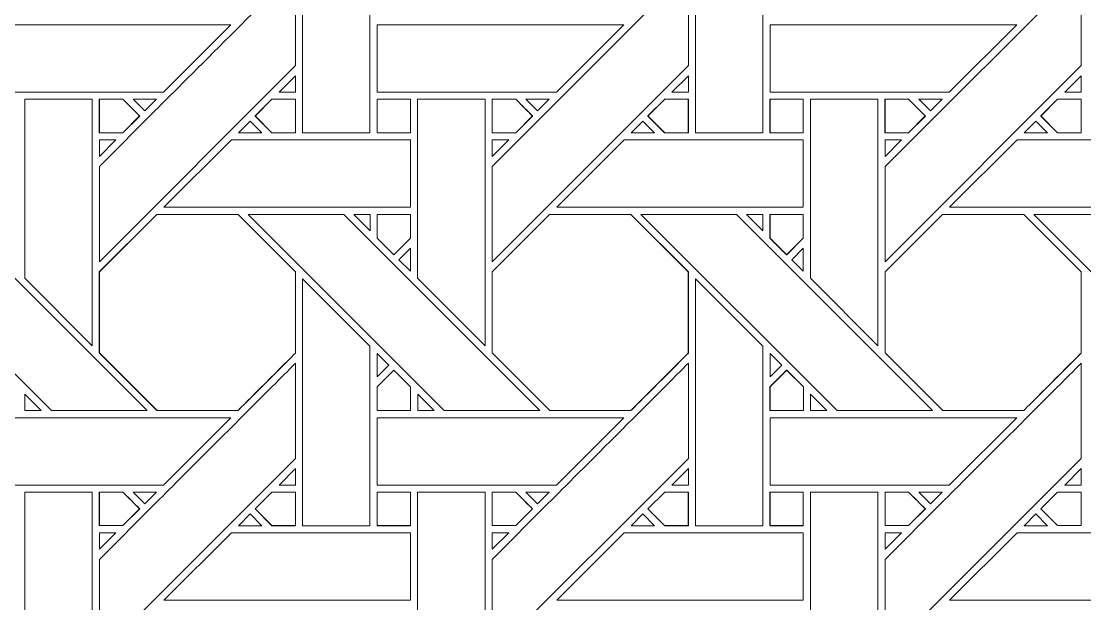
# Model space of a CAD drawing. Header units: inches. Extents: x 2.4 to 22.4, y -0.9 to 19.1.
# Drawn here: x 4.842 to 7.41, y 13.61 to 15.016 of the extents above; entities that cross this region are included whole.
import ezdxf

# ---------------------------------------------------------------- set-up
doc = ezdxf.new("R2010")
doc.units = ezdxf.units.IN
doc.header["$MEASUREMENT"] = 0
doc.layers.add('Design', color=7, linetype='Continuous', lineweight=0)

msp = doc.modelspace()

# ---------------------------------------------------------------- linework, layer by layer
at = {"layer": 'Design'}
for points, knots in [([(2.3829, 19.0948), (2.3829, 19.0948), (2.3829, -0.9052), (2.3829, -0.9052), (2.3829, -0.9052), (22.3829, -0.9052), (22.3829, -0.9052), (22.3829, -0.9052), (22.3829, 19.0948), (22.3829, 19.0948), (22.3829, 19.0948), (2.3829, 19.0948), (2.3829, 19.0948)], [0, 0, 0, 0, 1, 1, 1, 2, 2, 2, 3, 3, 3, 4, 4, 4, 4]), ([(3.3653, 18.1123), (3.3653, 18.1123), (3.3653, 0.0772), (3.3653, 0.0772), (3.3653, 0.0772), (21.4004, 0.0772), (21.4004, 0.0772), (21.4004, 0.0772), (21.4004, 18.1123), (21.4004, 18.1123), (21.4004, 18.1123), (3.3653, 18.1123), (3.3653, 18.1123)], [0, 0, 0, 0, 1, 1, 1, 2, 2, 2, 3, 3, 3, 4, 4, 4, 4]), ([(5.6841, 14.7468), (5.6841, 14.7468), (5.5214, 14.7468), (5.5214, 14.7468), (5.5214, 14.7468), (5.5214, 15.3426), (5.5214, 15.3426), (5.5214, 15.3426), (5.6841, 15.1805), (5.6841, 15.1805), (5.6841, 15.1805), (5.6841, 14.7468), (5.6841, 14.7468)], [0, 0, 0, 0, 1, 1, 1, 2, 2, 2, 3, 3, 3, 4, 4, 4, 4]), ([(6.4701, 14.7468), (6.4701, 14.7468), (6.4701, 15.3426), (6.4701, 15.3426), (6.4701, 15.3426), (6.6329, 15.1805), (6.6329, 15.1805), (6.6329, 15.1805), (6.6329, 14.7468), (6.6329, 14.7468), (6.6329, 14.7468), (6.4701, 14.7468), (6.4701, 14.7468)], [0, 0, 0, 0, 1, 1, 1, 2, 2, 2, 3, 3, 3, 4, 4, 4, 4]), ([(5.1664, 14.8013), (5.216, 14.8506), (5.4488, 15.0835), (5.5042, 15.139), (5.5042, 15.139), (5.5042, 14.909), (5.5042, 14.909), (5.5042, 14.909), (5.0306, 14.4354), (5.0306, 14.4354), (5.0306, 14.4354), (5.0306, 14.6655), (5.0306, 14.6655), (5.0306, 14.6655), (5.1664, 14.8013), (5.1664, 14.8013)], [0, 0, 0, 0, 1, 1, 1, 2, 2, 2, 3, 3, 3, 4, 4, 4, 5, 5, 5, 5]), ([(6.1157, 14.8019), (6.1652, 14.8511), (6.3975, 15.0836), (6.453, 15.139), (6.453, 15.139), (6.453, 14.909), (6.453, 14.909), (6.453, 14.909), (5.9793, 14.4354), (5.9793, 14.4354), (5.9793, 14.4354), (5.9793, 14.6655), (5.9793, 14.6655), (5.9793, 14.6655), (6.1157, 14.8019), (6.1157, 14.8019)], [0, 0, 0, 0, 1, 1, 1, 2, 2, 2, 3, 3, 3, 4, 4, 4, 5, 5, 5, 5]), ([(7.4017, 14.909), (7.4017, 14.909), (6.928, 14.4354), (6.928, 14.4354), (6.928, 14.4354), (6.928, 14.6654), (6.928, 14.6654), (6.928, 14.6654), (7.4017, 15.139), (7.4017, 15.139), (7.4017, 15.139), (7.4017, 14.909), (7.4017, 14.909)], [0, 0, 0, 0, 1, 1, 1, 2, 2, 2, 3, 3, 3, 4, 4, 4, 4]), ([(4.7527, 14.8448), (4.7527, 14.8448), (4.7527, 15.0075), (4.7527, 15.0075), (4.7527, 15.0075), (5.3484, 15.0075), (5.3484, 15.0075), (5.3484, 15.0075), (5.1857, 14.8448), (5.1857, 14.8448), (5.1857, 14.8448), (4.7527, 14.8448), (4.7527, 14.8448)], [0, 0, 0, 0, 1, 1, 1, 2, 2, 2, 3, 3, 3, 4, 4, 4, 4]), ([(5.7015, 14.8448), (5.7015, 14.8448), (5.7015, 15.0075), (5.7015, 15.0075), (5.7015, 15.0075), (6.2972, 15.0075), (6.2972, 15.0075), (6.2972, 15.0075), (6.1344, 14.8448), (6.1344, 14.8448), (6.1344, 14.8448), (5.7015, 14.8448), (5.7015, 14.8448)], [0, 0, 0, 0, 1, 1, 1, 2, 2, 2, 3, 3, 3, 4, 4, 4, 4]), ([(7.2459, 15.0075), (7.2459, 15.0075), (7.0831, 14.8448), (7.0831, 14.8448), (7.0831, 14.8448), (6.6502, 14.8448), (6.6502, 14.8448), (6.6502, 14.8448), (6.6502, 15.0075), (6.6502, 15.0075), (6.6502, 15.0075), (7.2459, 15.0075), (7.2459, 15.0075)], [0, 0, 0, 0, 1, 1, 1, 2, 2, 2, 3, 3, 3, 4, 4, 4, 4]), ([(5.4645, 14.8449), (5.4645, 14.8449), (5.5042, 14.8846), (5.5042, 14.8846), (5.5042, 14.8846), (5.5042, 14.8449), (5.5042, 14.8449), (5.5042, 14.8449), (5.4645, 14.8449), (5.4645, 14.8449)], [0, 0, 0, 0, 1, 1, 1, 2, 2, 2, 3, 3, 3, 3]), ([(6.4132, 14.8449), (6.4132, 14.8449), (6.453, 14.8846), (6.453, 14.8846), (6.453, 14.8846), (6.453, 14.8449), (6.453, 14.8449), (6.453, 14.8449), (6.4132, 14.8449), (6.4132, 14.8449)], [0, 0, 0, 0, 1, 1, 1, 2, 2, 2, 3, 3, 3, 3]), ([(7.4017, 14.8449), (7.4017, 14.8449), (7.3619, 14.8449), (7.3619, 14.8449), (7.3619, 14.8449), (7.4017, 14.8846), (7.4017, 14.8846), (7.4017, 14.8846), (7.4017, 14.8449), (7.4017, 14.8449)], [0, 0, 0, 0, 1, 1, 1, 2, 2, 2, 3, 3, 3, 3]), ([(5.0134, 14.8276), (5.0134, 14.8276), (5.0134, 14.2324), (5.0134, 14.2324), (5.0134, 14.2324), (4.8505, 14.3954), (4.8505, 14.3954), (4.8505, 14.3954), (4.8505, 14.8276), (4.8505, 14.8276), (4.8505, 14.8276), (5.0134, 14.8276), (5.0134, 14.8276)], [0, 0, 0, 0, 1, 1, 1, 2, 2, 2, 3, 3, 3, 4, 4, 4, 4]), ([(5.0875, 14.8277), (5.0926, 14.8225), (5.1234, 14.7917), (5.1278, 14.7873), (5.1278, 14.7873), (5.0874, 14.7469), (5.0874, 14.7469), (5.0874, 14.7469), (5.0304, 14.7469), (5.0304, 14.7469), (5.0304, 14.7469), (5.0304, 14.8277), (5.0304, 14.8277), (5.0304, 14.8277), (5.0875, 14.8277), (5.0875, 14.8277)], [0, 0, 0, 0, 1, 1, 1, 2, 2, 2, 3, 3, 3, 4, 4, 4, 5, 5, 5, 5]), ([(5.128, 14.7872), (5.128, 14.7872), (5.0875, 14.7468), (5.0875, 14.7468), (5.0875, 14.7468), (5.0306, 14.7468), (5.0306, 14.7468), (5.0306, 14.7468), (5.0306, 14.8276), (5.0306, 14.8276), (5.0306, 14.8276), (5.0876, 14.8276), (5.0876, 14.8276), (5.0928, 14.8225), (5.1235, 14.7916), (5.128, 14.7872)], [0, 0, 0, 0, 1, 1, 1, 2, 2, 2, 3, 3, 3, 4, 4, 4, 5, 5, 5, 5]), ([(5.112, 14.8276), (5.112, 14.8276), (5.1685, 14.8276), (5.1685, 14.8276), (5.1685, 14.8276), (5.1402, 14.7994), (5.1402, 14.7994), (5.1402, 14.7994), (5.112, 14.8276), (5.112, 14.8276)], [0, 0, 0, 0, 1, 1, 1, 2, 2, 2, 3, 3, 3, 3]), ([(5.447, 14.7469), (5.447, 14.7469), (5.4066, 14.7873), (5.4066, 14.7873), (5.4066, 14.7873), (5.4471, 14.8277), (5.4471, 14.8277), (5.4471, 14.8277), (5.5041, 14.8277), (5.5041, 14.8277), (5.5041, 14.8277), (5.5041, 14.7469), (5.5041, 14.7469), (5.5041, 14.7469), (5.447, 14.7469), (5.447, 14.7469)], [0, 0, 0, 0, 1, 1, 1, 2, 2, 2, 3, 3, 3, 4, 4, 4, 5, 5, 5, 5]), ([(5.4068, 14.7872), (5.4068, 14.7872), (5.4472, 14.8276), (5.4472, 14.8276), (5.4472, 14.8276), (5.5042, 14.8276), (5.5042, 14.8276), (5.5042, 14.8276), (5.5042, 14.7468), (5.5042, 14.7468), (5.5042, 14.7468), (5.4471, 14.7468), (5.4471, 14.7468), (5.4471, 14.7468), (5.4068, 14.7872), (5.4068, 14.7872)], [0, 0, 0, 0, 1, 1, 1, 2, 2, 2, 3, 3, 3, 4, 4, 4, 5, 5, 5, 5]), ([(5.7013, 14.8277), (5.7013, 14.8277), (5.7816, 14.8277), (5.7816, 14.8277), (5.7816, 14.8277), (5.7816, 14.7469), (5.7816, 14.7469), (5.7816, 14.7469), (5.7013, 14.7469), (5.7013, 14.7469), (5.7013, 14.7469), (5.7013, 14.8277), (5.7013, 14.8277)], [0, 0, 0, 0, 1, 1, 1, 2, 2, 2, 3, 3, 3, 4, 4, 4, 4]), ([(5.7817, 14.8276), (5.7817, 14.8276), (5.7817, 14.7468), (5.7817, 14.7468), (5.7817, 14.7468), (5.7015, 14.7468), (5.7015, 14.7468), (5.7015, 14.7468), (5.7015, 14.8276), (5.7015, 14.8276), (5.7015, 14.8276), (5.7817, 14.8276), (5.7817, 14.8276)], [0, 0, 0, 0, 1, 1, 1, 2, 2, 2, 3, 3, 3, 4, 4, 4, 4]), ([(5.9622, 14.8276), (5.9622, 14.8276), (5.9622, 14.2324), (5.9622, 14.2324), (5.9622, 14.2324), (5.7992, 14.3954), (5.7992, 14.3954), (5.7992, 14.3954), (5.7992, 14.8276), (5.7992, 14.8276), (5.7992, 14.8276), (5.9622, 14.8276), (5.9622, 14.8276)], [0, 0, 0, 0, 1, 1, 1, 2, 2, 2, 3, 3, 3, 4, 4, 4, 4]), ([(6.0362, 14.8277), (6.0414, 14.8225), (6.0722, 14.7917), (6.0766, 14.7873), (6.0766, 14.7873), (6.0362, 14.7469), (6.0362, 14.7469), (6.0362, 14.7469), (5.9792, 14.7469), (5.9792, 14.7469), (5.9792, 14.7469), (5.9792, 14.8277), (5.9792, 14.8277), (5.9792, 14.8277), (6.0362, 14.8277), (6.0362, 14.8277)], [0, 0, 0, 0, 1, 1, 1, 2, 2, 2, 3, 3, 3, 4, 4, 4, 5, 5, 5, 5]), ([(6.061, 14.8029), (6.061, 14.8029), (6.0767, 14.7872), (6.0767, 14.7872), (6.0767, 14.7872), (6.0363, 14.7468), (6.0363, 14.7468), (6.0363, 14.7468), (5.9793, 14.7468), (5.9793, 14.7468), (5.9793, 14.7468), (5.9793, 14.8276), (5.9793, 14.8276), (5.9793, 14.8276), (6.0364, 14.8276), (6.0364, 14.8276), (6.0417, 14.8222), (6.0517, 14.8122), (6.061, 14.8029)], [0, 0, 0, 0, 1, 1, 1, 2, 2, 2, 3, 3, 3, 4, 4, 4, 5, 5, 5, 6, 6, 6, 6]), ([(6.0607, 14.8276), (6.0607, 14.8276), (6.1172, 14.8276), (6.1172, 14.8276), (6.1172, 14.8276), (6.0889, 14.7994), (6.0889, 14.7994), (6.0889, 14.7994), (6.0607, 14.8276), (6.0607, 14.8276)], [0, 0, 0, 0, 1, 1, 1, 2, 2, 2, 3, 3, 3, 3]), ([(6.3957, 14.7469), (6.3957, 14.7469), (6.3554, 14.7873), (6.3554, 14.7873), (6.3554, 14.7873), (6.3958, 14.8277), (6.3958, 14.8277), (6.3958, 14.8277), (6.4529, 14.8277), (6.4529, 14.8277), (6.4529, 14.8277), (6.4529, 14.7469), (6.4529, 14.7469), (6.4529, 14.7469), (6.3957, 14.7469), (6.3957, 14.7469)], [0, 0, 0, 0, 1, 1, 1, 2, 2, 2, 3, 3, 3, 4, 4, 4, 5, 5, 5, 5]), ([(6.3555, 14.7872), (6.3555, 14.7872), (6.3959, 14.8276), (6.3959, 14.8276), (6.3959, 14.8276), (6.453, 14.8276), (6.453, 14.8276), (6.453, 14.8276), (6.453, 14.7468), (6.453, 14.7468), (6.453, 14.7468), (6.3959, 14.7468), (6.3959, 14.7468), (6.3959, 14.7468), (6.3555, 14.7872), (6.3555, 14.7872)], [0, 0, 0, 0, 1, 1, 1, 2, 2, 2, 3, 3, 3, 4, 4, 4, 5, 5, 5, 5]), ([(6.6501, 14.8277), (6.6501, 14.8277), (6.7303, 14.8277), (6.7303, 14.8277), (6.7303, 14.8277), (6.7303, 14.7469), (6.7303, 14.7469), (6.7303, 14.7469), (6.6501, 14.7469), (6.6501, 14.7469), (6.6501, 14.7469), (6.6501, 14.8277), (6.6501, 14.8277)], [0, 0, 0, 0, 1, 1, 1, 2, 2, 2, 3, 3, 3, 4, 4, 4, 4]), ([(6.7304, 14.8276), (6.7304, 14.8276), (6.7304, 14.7468), (6.7304, 14.7468), (6.7304, 14.7468), (6.6502, 14.7468), (6.6502, 14.7468), (6.6502, 14.7468), (6.6502, 14.8276), (6.6502, 14.8276), (6.6502, 14.8276), (6.7304, 14.8276), (6.7304, 14.8276)], [0, 0, 0, 0, 1, 1, 1, 2, 2, 2, 3, 3, 3, 4, 4, 4, 4]), ([(6.9109, 14.8276), (6.9109, 14.8276), (6.9109, 14.2324), (6.9109, 14.2324), (6.9109, 14.2324), (6.748, 14.3954), (6.748, 14.3954), (6.748, 14.3954), (6.748, 14.8276), (6.748, 14.8276), (6.748, 14.8276), (6.9109, 14.8276), (6.9109, 14.8276)], [0, 0, 0, 0, 1, 1, 1, 2, 2, 2, 3, 3, 3, 4, 4, 4, 4]), ([(6.985, 14.8277), (6.9901, 14.8225), (7.0209, 14.7917), (7.0253, 14.7873), (7.0253, 14.7873), (6.9849, 14.7469), (6.9849, 14.7469), (6.9849, 14.7469), (6.9279, 14.7469), (6.9279, 14.7469), (6.9279, 14.7469), (6.9279, 14.8277), (6.9279, 14.8277), (6.9279, 14.8277), (6.985, 14.8277), (6.985, 14.8277)], [0, 0, 0, 0, 1, 1, 1, 2, 2, 2, 3, 3, 3, 4, 4, 4, 5, 5, 5, 5]), ([(7.0254, 14.7872), (7.0254, 14.7872), (6.985, 14.7468), (6.985, 14.7468), (6.985, 14.7468), (6.928, 14.7468), (6.928, 14.7468), (6.928, 14.7468), (6.928, 14.8276), (6.928, 14.8276), (6.928, 14.8276), (6.9851, 14.8276), (6.9851, 14.8276), (6.9904, 14.8223), (7.0211, 14.7915), (7.0254, 14.7872)], [0, 0, 0, 0, 1, 1, 1, 2, 2, 2, 3, 3, 3, 4, 4, 4, 5, 5, 5, 5]), ([(7.0095, 14.8276), (7.0095, 14.8276), (7.0659, 14.8276), (7.0659, 14.8276), (7.0659, 14.8276), (7.0376, 14.7994), (7.0376, 14.7994), (7.0376, 14.7994), (7.0095, 14.8276), (7.0095, 14.8276)], [0, 0, 0, 0, 1, 1, 1, 2, 2, 2, 3, 3, 3, 3]), ([(7.3445, 14.7468), (7.3445, 14.7468), (7.3041, 14.7873), (7.3041, 14.7873), (7.3041, 14.7873), (7.3446, 14.8276), (7.3446, 14.8276), (7.3446, 14.8276), (7.4016, 14.8276), (7.4016, 14.8276), (7.4016, 14.8276), (7.4016, 14.7468), (7.4016, 14.7468), (7.4016, 14.7468), (7.3445, 14.7468), (7.3445, 14.7468)], [0, 0, 0, 0, 1, 1, 1, 2, 2, 2, 3, 3, 3, 4, 4, 4, 5, 5, 5, 5]), ([(7.3042, 14.7872), (7.3042, 14.7872), (7.3446, 14.8276), (7.3446, 14.8276), (7.3446, 14.8276), (7.4016, 14.8276), (7.4016, 14.8276), (7.4016, 14.8276), (7.4016, 14.7468), (7.4016, 14.7468), (7.4016, 14.7468), (7.3445, 14.7468), (7.3445, 14.7468), (7.3445, 14.7468), (7.3042, 14.7872), (7.3042, 14.7872)], [0, 0, 0, 0, 1, 1, 1, 2, 2, 2, 3, 3, 3, 4, 4, 4, 5, 5, 5, 5]), ([(5.4229, 14.7468), (5.4229, 14.7468), (5.3664, 14.7468), (5.3664, 14.7468), (5.3664, 14.7468), (5.3947, 14.775), (5.3947, 14.775), (5.3947, 14.775), (5.4229, 14.7468), (5.4229, 14.7468)], [0, 0, 0, 0, 1, 1, 1, 2, 2, 2, 3, 3, 3, 3]), ([(6.3716, 14.7468), (6.3716, 14.7468), (6.3151, 14.7468), (6.3151, 14.7468), (6.3151, 14.7468), (6.3434, 14.775), (6.3434, 14.775), (6.3434, 14.775), (6.3716, 14.7468), (6.3716, 14.7468)], [0, 0, 0, 0, 1, 1, 1, 2, 2, 2, 3, 3, 3, 3]), ([(7.3204, 14.7468), (7.3204, 14.7468), (7.2639, 14.7468), (7.2639, 14.7468), (7.2639, 14.7468), (7.2921, 14.775), (7.2921, 14.775), (7.2921, 14.775), (7.3204, 14.7468), (7.3204, 14.7468)], [0, 0, 0, 0, 1, 1, 1, 2, 2, 2, 3, 3, 3, 3]), ([(5.0704, 14.7296), (5.0704, 14.7296), (5.0306, 14.6898), (5.0306, 14.6898), (5.0306, 14.6898), (5.0306, 14.7296), (5.0306, 14.7296), (5.0306, 14.7296), (5.0704, 14.7296), (5.0704, 14.7296)], [0, 0, 0, 0, 1, 1, 1, 2, 2, 2, 3, 3, 3, 3]), ([(5.3493, 14.7296), (5.3493, 14.7296), (5.7817, 14.7296), (5.7817, 14.7296), (5.7817, 14.7296), (5.7817, 14.5668), (5.7817, 14.5668), (5.7817, 14.5668), (5.1864, 14.5668), (5.1864, 14.5668), (5.1864, 14.5668), (5.3493, 14.7296), (5.3493, 14.7296)], [0, 0, 0, 0, 1, 1, 1, 2, 2, 2, 3, 3, 3, 4, 4, 4, 4]), ([(6.0191, 14.7296), (6.0191, 14.7296), (5.9793, 14.6898), (5.9793, 14.6898), (5.9793, 14.6898), (5.9793, 14.7296), (5.9793, 14.7296), (5.9793, 14.7296), (6.0191, 14.7296), (6.0191, 14.7296)], [0, 0, 0, 0, 1, 1, 1, 2, 2, 2, 3, 3, 3, 3]), ([(6.298, 14.7296), (6.298, 14.7296), (6.7304, 14.7296), (6.7304, 14.7296), (6.7304, 14.7296), (6.7304, 14.5668), (6.7304, 14.5668), (6.7304, 14.5668), (6.1351, 14.5668), (6.1351, 14.5668), (6.1351, 14.5668), (6.298, 14.7296), (6.298, 14.7296)], [0, 0, 0, 0, 1, 1, 1, 2, 2, 2, 3, 3, 3, 4, 4, 4, 4]), ([(6.9679, 14.7296), (6.9679, 14.7296), (6.928, 14.6898), (6.928, 14.6898), (6.928, 14.6898), (6.928, 14.7296), (6.928, 14.7296), (6.928, 14.7296), (6.9679, 14.7296), (6.9679, 14.7296)], [0, 0, 0, 0, 1, 1, 1, 2, 2, 2, 3, 3, 3, 3]), ([(7.6792, 14.7296), (7.6792, 14.7296), (7.6792, 14.5668), (7.6792, 14.5668), (7.6792, 14.5668), (7.0839, 14.5668), (7.0839, 14.5668), (7.0839, 14.5668), (7.2467, 14.7296), (7.2467, 14.7296), (7.2467, 14.7296), (7.6792, 14.7296), (7.6792, 14.7296)], [0, 0, 0, 0, 1, 1, 1, 2, 2, 2, 3, 3, 3, 4, 4, 4, 4]), ([(4.6719, 14.5497), (4.6719, 14.5497), (5.1456, 14.076), (5.1456, 14.076), (5.1456, 14.076), (4.9146, 14.076), (4.9146, 14.076), (4.9146, 14.076), (4.441, 14.5497), (4.441, 14.5497), (4.441, 14.5497), (4.6719, 14.5497), (4.6719, 14.5497)], [0, 0, 0, 0, 1, 1, 1, 2, 2, 2, 3, 3, 3, 4, 4, 4, 4]), ([(5.1691, 14.5498), (5.1691, 14.5498), (5.3654, 14.5498), (5.3654, 14.5498), (5.3654, 14.5498), (5.5041, 14.4111), (5.5041, 14.4111), (5.5041, 14.4111), (5.5041, 14.2148), (5.5041, 14.2148), (5.4863, 14.1969), (5.3744, 14.0852), (5.3654, 14.0762), (5.3654, 14.0762), (5.1697, 14.0762), (5.1697, 14.0762), (5.1697, 14.0762), (5.0304, 14.2154), (5.0304, 14.2154), (5.0304, 14.2154), (5.0304, 14.4111), (5.0304, 14.4111), (5.0304, 14.4111), (5.1691, 14.5498), (5.1691, 14.5498)], [0, 0, 0, 0, 1, 1, 1, 2, 2, 2, 3, 3, 3, 4, 4, 4, 5, 5, 5, 6, 6, 6, 7, 7, 7, 8, 8, 8, 8]), ([(5.0306, 14.411), (5.0306, 14.411), (5.1693, 14.5497), (5.1693, 14.5497), (5.1693, 14.5497), (5.3655, 14.5497), (5.3655, 14.5497), (5.3655, 14.5497), (5.5042, 14.411), (5.5042, 14.411), (5.5042, 14.411), (5.5042, 14.2147), (5.5042, 14.2147), (5.4863, 14.1966), (5.3744, 14.0849), (5.3655, 14.0761), (5.3655, 14.0761), (5.1698, 14.0761), (5.1698, 14.0761), (5.1698, 14.0761), (5.0306, 14.2153), (5.0306, 14.2153), (5.0306, 14.2153), (5.0306, 14.411), (5.0306, 14.411)], [0, 0, 0, 0, 1, 1, 1, 2, 2, 2, 3, 3, 3, 4, 4, 4, 5, 5, 5, 6, 6, 6, 7, 7, 7, 8, 8, 8, 8]), ([(5.6207, 14.5497), (5.6207, 14.5497), (6.0943, 14.076), (6.0943, 14.076), (6.0943, 14.076), (5.8633, 14.076), (5.8633, 14.076), (5.8633, 14.076), (5.3897, 14.5497), (5.3897, 14.5497), (5.3897, 14.5497), (5.6207, 14.5497), (5.6207, 14.5497)], [0, 0, 0, 0, 1, 1, 1, 2, 2, 2, 3, 3, 3, 4, 4, 4, 4]), ([(5.6842, 14.5497), (5.6842, 14.5497), (5.6842, 14.5099), (5.6842, 14.5099), (5.6842, 14.5099), (5.6448, 14.5497), (5.6448, 14.5497), (5.6448, 14.5497), (5.6842, 14.5497), (5.6842, 14.5497)], [0, 0, 0, 0, 1, 1, 1, 2, 2, 2, 3, 3, 3, 3]), ([(5.7816, 14.5498), (5.7816, 14.5498), (5.7816, 14.4922), (5.7816, 14.4922), (5.7816, 14.4922), (5.7416, 14.4523), (5.7416, 14.4523), (5.7416, 14.4523), (5.7013, 14.4926), (5.7013, 14.4926), (5.7013, 14.4926), (5.7013, 14.5498), (5.7013, 14.5498), (5.7013, 14.5498), (5.7816, 14.5498), (5.7816, 14.5498)], [0, 0, 0, 0, 1, 1, 1, 2, 2, 2, 3, 3, 3, 4, 4, 4, 5, 5, 5, 5]), ([(5.7418, 14.4522), (5.7418, 14.4522), (5.7014, 14.4925), (5.7014, 14.4925), (5.7014, 14.4925), (5.7014, 14.5497), (5.7014, 14.5497), (5.7014, 14.5497), (5.7817, 14.5497), (5.7817, 14.5497), (5.7817, 14.5497), (5.7817, 14.4921), (5.7817, 14.4921), (5.7817, 14.4921), (5.7418, 14.4522), (5.7418, 14.4522)], [0, 0, 0, 0, 1, 1, 1, 2, 2, 2, 3, 3, 3, 4, 4, 4, 5, 5, 5, 5]), ([(6.1179, 14.5498), (6.1179, 14.5498), (6.3141, 14.5498), (6.3141, 14.5498), (6.3141, 14.5498), (6.4528, 14.4111), (6.4528, 14.4111), (6.4528, 14.4111), (6.4528, 14.2148), (6.4528, 14.2148), (6.435, 14.1969), (6.3231, 14.0852), (6.3141, 14.0762), (6.3141, 14.0762), (6.1184, 14.0762), (6.1184, 14.0762), (6.1184, 14.0762), (5.9792, 14.2154), (5.9792, 14.2154), (5.9792, 14.2154), (5.9792, 14.4111), (5.9792, 14.4111), (5.9792, 14.4111), (6.1179, 14.5498), (6.1179, 14.5498)], [0, 0, 0, 0, 1, 1, 1, 2, 2, 2, 3, 3, 3, 4, 4, 4, 5, 5, 5, 6, 6, 6, 7, 7, 7, 8, 8, 8, 8]), ([(5.9793, 14.411), (5.9793, 14.411), (6.118, 14.5497), (6.118, 14.5497), (6.118, 14.5497), (6.3142, 14.5497), (6.3142, 14.5497), (6.3142, 14.5497), (6.453, 14.411), (6.453, 14.411), (6.453, 14.411), (6.453, 14.2147), (6.453, 14.2147), (6.4348, 14.1964), (6.323, 14.0848), (6.3143, 14.0761), (6.3143, 14.0761), (6.1185, 14.0761), (6.1185, 14.0761), (6.1185, 14.0761), (5.9793, 14.2153), (5.9793, 14.2153), (5.9793, 14.2153), (5.9793, 14.411), (5.9793, 14.411)], [0, 0, 0, 0, 1, 1, 1, 2, 2, 2, 3, 3, 3, 4, 4, 4, 5, 5, 5, 6, 6, 6, 7, 7, 7, 8, 8, 8, 8]), ([(6.5694, 14.5497), (6.5694, 14.5497), (7.043, 14.076), (7.043, 14.076), (7.043, 14.076), (6.812, 14.076), (6.812, 14.076), (6.812, 14.076), (6.3385, 14.5497), (6.3385, 14.5497), (6.3385, 14.5497), (6.5694, 14.5497), (6.5694, 14.5497)], [0, 0, 0, 0, 1, 1, 1, 2, 2, 2, 3, 3, 3, 4, 4, 4, 4]), ([(6.633, 14.5497), (6.633, 14.5497), (6.633, 14.5099), (6.633, 14.5099), (6.633, 14.5099), (6.5935, 14.5497), (6.5935, 14.5497), (6.5935, 14.5497), (6.633, 14.5497), (6.633, 14.5497)], [0, 0, 0, 0, 1, 1, 1, 2, 2, 2, 3, 3, 3, 3]), ([(6.7303, 14.5498), (6.7303, 14.5498), (6.7303, 14.4922), (6.7303, 14.4922), (6.7303, 14.4922), (6.6904, 14.4523), (6.6904, 14.4523), (6.6904, 14.4523), (6.65, 14.4926), (6.65, 14.4926), (6.65, 14.4926), (6.65, 14.5498), (6.65, 14.5498), (6.65, 14.5498), (6.7303, 14.5498), (6.7303, 14.5498)], [0, 0, 0, 0, 1, 1, 1, 2, 2, 2, 3, 3, 3, 4, 4, 4, 5, 5, 5, 5]), ([(6.6905, 14.4522), (6.6905, 14.4522), (6.6502, 14.4925), (6.6502, 14.4925), (6.6502, 14.4925), (6.6502, 14.5497), (6.6502, 14.5497), (6.6502, 14.5497), (6.7304, 14.5497), (6.7304, 14.5497), (6.7304, 14.5497), (6.7304, 14.4921), (6.7304, 14.4921), (6.7304, 14.4921), (6.6905, 14.4522), (6.6905, 14.4522)], [0, 0, 0, 0, 1, 1, 1, 2, 2, 2, 3, 3, 3, 4, 4, 4, 5, 5, 5, 5]), ([(7.0667, 14.5497), (7.0667, 14.5497), (7.2629, 14.5497), (7.2629, 14.5497), (7.2629, 14.5497), (7.4016, 14.4111), (7.4016, 14.4111), (7.4016, 14.4111), (7.4016, 14.2148), (7.4016, 14.2148), (7.3838, 14.1969), (7.272, 14.0851), (7.263, 14.0761), (7.263, 14.0761), (7.0672, 14.0761), (7.0672, 14.0761), (7.0672, 14.0761), (6.928, 14.2153), (6.928, 14.2153), (6.928, 14.2153), (6.928, 14.411), (6.928, 14.411), (6.928, 14.411), (7.0667, 14.5497), (7.0667, 14.5497)], [0, 0, 0, 0, 1, 1, 1, 2, 2, 2, 3, 3, 3, 4, 4, 4, 5, 5, 5, 6, 6, 6, 7, 7, 7, 8, 8, 8, 8]), ([(7.4017, 14.411), (7.4017, 14.411), (7.4017, 14.2147), (7.4017, 14.2147), (7.3839, 14.1968), (7.272, 14.0852), (7.263, 14.0761), (7.263, 14.0761), (7.0672, 14.0761), (7.0672, 14.0761), (7.0672, 14.0761), (6.928, 14.2153), (6.928, 14.2153), (6.928, 14.2153), (6.928, 14.411), (6.928, 14.411), (6.928, 14.411), (7.0667, 14.5497), (7.0667, 14.5497), (7.0667, 14.5497), (7.2629, 14.5497), (7.2629, 14.5497), (7.2629, 14.5497), (7.4017, 14.411), (7.4017, 14.411)], [0, 0, 0, 0, 1, 1, 1, 2, 2, 2, 3, 3, 3, 4, 4, 4, 5, 5, 5, 6, 6, 6, 7, 7, 7, 8, 8, 8, 8]), ([(7.9918, 14.076), (7.9918, 14.076), (7.7607, 14.076), (7.7607, 14.076), (7.7607, 14.076), (7.2872, 14.5497), (7.2872, 14.5497), (7.2872, 14.5497), (7.5181, 14.5497), (7.5181, 14.5497), (7.5181, 14.5497), (7.9918, 14.076), (7.9918, 14.076)], [0, 0, 0, 0, 1, 1, 1, 2, 2, 2, 3, 3, 3, 4, 4, 4, 4]), ([(5.7817, 14.4679), (5.7817, 14.4679), (5.7817, 14.4127), (5.7817, 14.4127), (5.7817, 14.4127), (5.7539, 14.4401), (5.7539, 14.4401), (5.7539, 14.4401), (5.7817, 14.4679), (5.7817, 14.4679)], [0, 0, 0, 0, 1, 1, 1, 2, 2, 2, 3, 3, 3, 3]), ([(6.7304, 14.4679), (6.7304, 14.4679), (6.7304, 14.4127), (6.7304, 14.4127), (6.7304, 14.4127), (6.7027, 14.4401), (6.7027, 14.4401), (6.7027, 14.4401), (6.7304, 14.4679), (6.7304, 14.4679)], [0, 0, 0, 0, 1, 1, 1, 2, 2, 2, 3, 3, 3, 3]), ([(5.6841, 13.798), (5.6841, 13.798), (5.5214, 13.798), (5.5214, 13.798), (5.5214, 13.798), (5.5214, 14.3939), (5.5214, 14.3939), (5.5214, 14.3939), (5.6841, 14.2317), (5.6841, 14.2317), (5.6841, 14.2317), (5.6841, 13.798), (5.6841, 13.798)], [0, 0, 0, 0, 1, 1, 1, 2, 2, 2, 3, 3, 3, 4, 4, 4, 4]), ([(6.6329, 13.798), (6.6329, 13.798), (6.4701, 13.798), (6.4701, 13.798), (6.4701, 13.798), (6.4701, 14.3939), (6.4701, 14.3939), (6.4701, 14.3939), (6.6329, 14.2317), (6.6329, 14.2317), (6.6329, 14.2317), (6.6329, 13.798), (6.6329, 13.798)], [0, 0, 0, 0, 1, 1, 1, 2, 2, 2, 3, 3, 3, 4, 4, 4, 4]), ([(5.7015, 14.1575), (5.7015, 14.1575), (5.7015, 14.2142), (5.7015, 14.2142), (5.7015, 14.2142), (5.7296, 14.1857), (5.7296, 14.1857), (5.7296, 14.1857), (5.7015, 14.1575), (5.7015, 14.1575)], [0, 0, 0, 0, 1, 1, 1, 2, 2, 2, 3, 3, 3, 3]), ([(6.6502, 14.1575), (6.6502, 14.1575), (6.6502, 14.2142), (6.6502, 14.2142), (6.6502, 14.2142), (6.6784, 14.1857), (6.6784, 14.1857), (6.6784, 14.1857), (6.6502, 14.1575), (6.6502, 14.1575)], [0, 0, 0, 0, 1, 1, 1, 2, 2, 2, 3, 3, 3, 3]), ([(5.1661, 13.8522), (5.2074, 13.8933), (5.4477, 14.1338), (5.5042, 14.1903), (5.5042, 14.1903), (5.5042, 13.9603), (5.5042, 13.9603), (5.5042, 13.9603), (5.0306, 13.4866), (5.0306, 13.4866), (5.0306, 13.4866), (5.0306, 13.7167), (5.0306, 13.7167), (5.0306, 13.7167), (5.1661, 13.8522), (5.1661, 13.8522)], [0, 0, 0, 0, 1, 1, 1, 2, 2, 2, 3, 3, 3, 4, 4, 4, 5, 5, 5, 5]), ([(6.1154, 13.8528), (6.1567, 13.8939), (6.3965, 14.1338), (6.453, 14.1903), (6.453, 14.1903), (6.453, 13.9603), (6.453, 13.9603), (6.453, 13.9603), (5.9793, 13.4866), (5.9793, 13.4866), (5.9793, 13.4866), (5.9793, 13.7167), (5.9793, 13.7167), (5.9793, 13.7167), (6.1154, 13.8528), (6.1154, 13.8528)], [0, 0, 0, 0, 1, 1, 1, 2, 2, 2, 3, 3, 3, 4, 4, 4, 5, 5, 5, 5]), ([(7.0635, 13.8522), (7.1049, 13.8933), (7.3452, 14.1338), (7.4017, 14.1903), (7.4017, 14.1903), (7.4017, 13.9603), (7.4017, 13.9603), (7.4017, 13.9603), (6.928, 13.4866), (6.928, 13.4866), (6.928, 13.4866), (6.928, 13.7167), (6.928, 13.7167), (6.928, 13.7167), (7.0635, 13.8522), (7.0635, 13.8522)], [0, 0, 0, 0, 1, 1, 1, 2, 2, 2, 3, 3, 3, 4, 4, 4, 5, 5, 5, 5]), ([(5.7013, 14.0759), (5.7013, 14.0759), (5.7013, 14.1332), (5.7013, 14.1332), (5.7013, 14.1332), (5.7416, 14.1735), (5.7416, 14.1735), (5.7416, 14.1735), (5.782, 14.1332), (5.782, 14.1332), (5.782, 14.1332), (5.782, 14.0759), (5.782, 14.0759), (5.782, 14.0759), (5.7013, 14.0759), (5.7013, 14.0759)], [0, 0, 0, 0, 1, 1, 1, 2, 2, 2, 3, 3, 3, 4, 4, 4, 5, 5, 5, 5]), ([(5.7418, 14.1734), (5.7418, 14.1734), (5.7821, 14.1331), (5.7821, 14.1331), (5.7821, 14.1331), (5.7821, 14.0758), (5.7821, 14.0758), (5.7821, 14.0758), (5.7015, 14.0758), (5.7015, 14.0758), (5.7015, 14.0758), (5.7015, 14.1331), (5.7015, 14.1331), (5.7015, 14.1331), (5.7418, 14.1734), (5.7418, 14.1734)], [0, 0, 0, 0, 1, 1, 1, 2, 2, 2, 3, 3, 3, 4, 4, 4, 5, 5, 5, 5]), ([(6.6501, 14.0759), (6.6501, 14.0759), (6.6501, 14.1332), (6.6501, 14.1332), (6.6501, 14.1332), (6.6904, 14.1735), (6.6904, 14.1735), (6.6904, 14.1735), (6.7307, 14.1332), (6.7307, 14.1332), (6.7307, 14.1332), (6.7307, 14.0759), (6.7307, 14.0759), (6.7307, 14.0759), (6.6501, 14.0759), (6.6501, 14.0759)], [0, 0, 0, 0, 1, 1, 1, 2, 2, 2, 3, 3, 3, 4, 4, 4, 5, 5, 5, 5]), ([(6.6905, 14.1734), (6.6905, 14.1734), (6.7308, 14.1331), (6.7308, 14.1331), (6.7308, 14.1331), (6.7308, 14.0758), (6.7308, 14.0758), (6.7308, 14.0758), (6.6502, 14.0758), (6.6502, 14.0758), (6.6502, 14.0758), (6.6502, 14.1331), (6.6502, 14.1331), (6.6502, 14.1331), (6.6905, 14.1734), (6.6905, 14.1734)], [0, 0, 0, 0, 1, 1, 1, 2, 2, 2, 3, 3, 3, 4, 4, 4, 5, 5, 5, 5]), ([(4.8506, 14.076), (4.8506, 14.076), (4.8506, 14.1158), (4.8506, 14.1158), (4.8506, 14.1158), (4.8904, 14.076), (4.8904, 14.076), (4.8904, 14.076), (4.8506, 14.076), (4.8506, 14.076)], [0, 0, 0, 0, 1, 1, 1, 2, 2, 2, 3, 3, 3, 3]), ([(5.7994, 14.076), (5.7994, 14.076), (5.7994, 14.1158), (5.7994, 14.1158), (5.7994, 14.1158), (5.8391, 14.076), (5.8391, 14.076), (5.8391, 14.076), (5.7994, 14.076), (5.7994, 14.076)], [0, 0, 0, 0, 1, 1, 1, 2, 2, 2, 3, 3, 3, 3]), ([(6.7481, 14.076), (6.7481, 14.076), (6.7481, 14.1158), (6.7481, 14.1158), (6.7481, 14.1158), (6.7878, 14.076), (6.7878, 14.076), (6.7878, 14.076), (6.7481, 14.076), (6.7481, 14.076)], [0, 0, 0, 0, 1, 1, 1, 2, 2, 2, 3, 3, 3, 3]), ([(4.7527, 13.8961), (4.7527, 13.8961), (4.7527, 14.0588), (4.7527, 14.0588), (4.7527, 14.0588), (5.3484, 14.0588), (5.3484, 14.0588), (5.3484, 14.0588), (5.1857, 13.8961), (5.1857, 13.8961), (5.1857, 13.8961), (4.7527, 13.8961), (4.7527, 13.8961)], [0, 0, 0, 0, 1, 1, 1, 2, 2, 2, 3, 3, 3, 4, 4, 4, 4]), ([(5.7015, 13.8961), (5.7015, 13.8961), (5.7015, 14.0588), (5.7015, 14.0588), (5.7015, 14.0588), (6.2972, 14.0588), (6.2972, 14.0588), (6.2972, 14.0588), (6.1344, 13.8961), (6.1344, 13.8961), (6.1344, 13.8961), (5.7015, 13.8961), (5.7015, 13.8961)], [0, 0, 0, 0, 1, 1, 1, 2, 2, 2, 3, 3, 3, 4, 4, 4, 4]), ([(6.6502, 13.8961), (6.6502, 13.8961), (6.6502, 14.0588), (6.6502, 14.0588), (6.6502, 14.0588), (7.2459, 14.0588), (7.2459, 14.0588), (7.2459, 14.0588), (7.0832, 13.8961), (7.0832, 13.8961), (7.0832, 13.8961), (6.6502, 13.8961), (6.6502, 13.8961)], [0, 0, 0, 0, 1, 1, 1, 2, 2, 2, 3, 3, 3, 4, 4, 4, 4]), ([(5.4645, 13.8961), (5.4645, 13.8961), (5.5042, 13.9359), (5.5042, 13.9359), (5.5042, 13.9359), (5.5042, 13.8961), (5.5042, 13.8961), (5.5042, 13.8961), (5.4645, 13.8961), (5.4645, 13.8961)], [0, 0, 0, 0, 1, 1, 1, 2, 2, 2, 3, 3, 3, 3]), ([(6.4132, 13.8961), (6.4132, 13.8961), (6.453, 13.9359), (6.453, 13.9359), (6.453, 13.9359), (6.453, 13.8961), (6.453, 13.8961), (6.453, 13.8961), (6.4132, 13.8961), (6.4132, 13.8961)], [0, 0, 0, 0, 1, 1, 1, 2, 2, 2, 3, 3, 3, 3]), ([(7.3619, 13.8961), (7.3619, 13.8961), (7.4017, 13.9359), (7.4017, 13.9359), (7.4017, 13.9359), (7.4017, 13.8961), (7.4017, 13.8961), (7.4017, 13.8961), (7.3619, 13.8961), (7.3619, 13.8961)], [0, 0, 0, 0, 1, 1, 1, 2, 2, 2, 3, 3, 3, 3]), ([(5.0134, 13.8788), (5.0134, 13.8788), (5.0134, 13.2837), (5.0134, 13.2837), (5.0134, 13.2837), (4.8505, 13.4466), (4.8505, 13.4466), (4.8505, 13.4466), (4.8505, 13.8788), (4.8505, 13.8788), (4.8505, 13.8788), (5.0134, 13.8788), (5.0134, 13.8788)], [0, 0, 0, 0, 1, 1, 1, 2, 2, 2, 3, 3, 3, 4, 4, 4, 4]), ([(5.0875, 13.8789), (5.0926, 13.8738), (5.1234, 13.843), (5.1278, 13.8386), (5.1278, 13.8386), (5.0874, 13.7981), (5.0874, 13.7981), (5.0874, 13.7981), (5.0304, 13.7981), (5.0304, 13.7981), (5.0304, 13.7981), (5.0304, 13.8789), (5.0304, 13.8789), (5.0304, 13.8789), (5.0875, 13.8789), (5.0875, 13.8789)], [0, 0, 0, 0, 1, 1, 1, 2, 2, 2, 3, 3, 3, 4, 4, 4, 5, 5, 5, 5]), ([(5.1123, 13.8542), (5.1123, 13.8542), (5.128, 13.8385), (5.128, 13.8385), (5.128, 13.8385), (5.0876, 13.7981), (5.0876, 13.7981), (5.0876, 13.7981), (5.0306, 13.7981), (5.0306, 13.7981), (5.0306, 13.7981), (5.0306, 13.8788), (5.0306, 13.8788), (5.0306, 13.8788), (5.0876, 13.8788), (5.0876, 13.8788), (5.093, 13.8735), (5.103, 13.8635), (5.1123, 13.8542)], [0, 0, 0, 0, 1, 1, 1, 2, 2, 2, 3, 3, 3, 4, 4, 4, 5, 5, 5, 6, 6, 6, 6]), ([(5.112, 13.8788), (5.112, 13.8788), (5.1685, 13.8788), (5.1685, 13.8788), (5.1685, 13.8788), (5.1402, 13.8506), (5.1402, 13.8506), (5.1402, 13.8506), (5.112, 13.8788), (5.112, 13.8788)], [0, 0, 0, 0, 1, 1, 1, 2, 2, 2, 3, 3, 3, 3]), ([(5.447, 13.7981), (5.447, 13.7981), (5.4066, 13.8385), (5.4066, 13.8385), (5.4066, 13.8385), (5.4471, 13.8789), (5.4471, 13.8789), (5.4471, 13.8789), (5.5041, 13.8789), (5.5041, 13.8789), (5.5041, 13.8789), (5.5041, 13.7981), (5.5041, 13.7981), (5.5041, 13.7981), (5.447, 13.7981), (5.447, 13.7981)], [0, 0, 0, 0, 1, 1, 1, 2, 2, 2, 3, 3, 3, 4, 4, 4, 5, 5, 5, 5]), ([(5.4068, 13.8384), (5.4068, 13.8384), (5.4472, 13.8789), (5.4472, 13.8789), (5.4472, 13.8789), (5.5042, 13.8789), (5.5042, 13.8789), (5.5042, 13.8789), (5.5042, 13.798), (5.5042, 13.798), (5.5042, 13.798), (5.4471, 13.798), (5.4471, 13.798), (5.4471, 13.798), (5.4068, 13.8384), (5.4068, 13.8384)], [0, 0, 0, 0, 1, 1, 1, 2, 2, 2, 3, 3, 3, 4, 4, 4, 5, 5, 5, 5]), ([(5.7013, 13.8789), (5.7013, 13.8789), (5.7816, 13.8789), (5.7816, 13.8789), (5.7816, 13.8789), (5.7816, 13.7981), (5.7816, 13.7981), (5.7816, 13.7981), (5.7013, 13.7981), (5.7013, 13.7981), (5.7013, 13.7981), (5.7013, 13.8789), (5.7013, 13.8789)], [0, 0, 0, 0, 1, 1, 1, 2, 2, 2, 3, 3, 3, 4, 4, 4, 4]), ([(5.7817, 13.8788), (5.7817, 13.8788), (5.7817, 13.798), (5.7817, 13.798), (5.7817, 13.798), (5.7015, 13.798), (5.7015, 13.798), (5.7015, 13.798), (5.7015, 13.8788), (5.7015, 13.8788), (5.7015, 13.8788), (5.7817, 13.8788), (5.7817, 13.8788)], [0, 0, 0, 0, 1, 1, 1, 2, 2, 2, 3, 3, 3, 4, 4, 4, 4]), ([(5.9622, 13.8788), (5.9622, 13.8788), (5.9622, 13.2837), (5.9622, 13.2837), (5.9622, 13.2837), (5.7992, 13.4466), (5.7992, 13.4466), (5.7992, 13.4466), (5.7992, 13.8788), (5.7992, 13.8788), (5.7992, 13.8788), (5.9622, 13.8788), (5.9622, 13.8788)], [0, 0, 0, 0, 1, 1, 1, 2, 2, 2, 3, 3, 3, 4, 4, 4, 4]), ([(6.0362, 13.8789), (6.0414, 13.8738), (6.0722, 13.843), (6.0766, 13.8386), (6.0766, 13.8386), (6.0362, 13.7981), (6.0362, 13.7981), (6.0362, 13.7981), (5.9792, 13.7981), (5.9792, 13.7981), (5.9792, 13.7981), (5.9792, 13.8789), (5.9792, 13.8789), (5.9792, 13.8789), (6.0362, 13.8789), (6.0362, 13.8789)], [0, 0, 0, 0, 1, 1, 1, 2, 2, 2, 3, 3, 3, 4, 4, 4, 5, 5, 5, 5]), ([(6.0615, 13.8537), (6.0615, 13.8537), (6.0767, 13.8385), (6.0767, 13.8385), (6.0767, 13.8385), (6.0363, 13.7981), (6.0363, 13.7981), (6.0363, 13.7981), (5.9793, 13.7981), (5.9793, 13.7981), (5.9793, 13.7981), (5.9793, 13.8788), (5.9793, 13.8788), (5.9793, 13.8788), (6.0364, 13.8788), (6.0364, 13.8788), (6.0418, 13.8734), (6.052, 13.8632), (6.0615, 13.8537)], [0, 0, 0, 0, 1, 1, 1, 2, 2, 2, 3, 3, 3, 4, 4, 4, 5, 5, 5, 6, 6, 6, 6]), ([(6.0607, 13.8788), (6.0607, 13.8788), (6.1172, 13.8788), (6.1172, 13.8788), (6.1172, 13.8788), (6.0889, 13.8506), (6.0889, 13.8506), (6.0889, 13.8506), (6.0607, 13.8788), (6.0607, 13.8788)], [0, 0, 0, 0, 1, 1, 1, 2, 2, 2, 3, 3, 3, 3]), ([(6.3957, 13.7981), (6.3957, 13.7981), (6.3554, 13.8385), (6.3554, 13.8385), (6.3554, 13.8385), (6.3958, 13.8789), (6.3958, 13.8789), (6.3958, 13.8789), (6.4529, 13.8789), (6.4529, 13.8789), (6.4529, 13.8789), (6.4529, 13.7981), (6.4529, 13.7981), (6.4529, 13.7981), (6.3957, 13.7981), (6.3957, 13.7981)], [0, 0, 0, 0, 1, 1, 1, 2, 2, 2, 3, 3, 3, 4, 4, 4, 5, 5, 5, 5]), ([(6.3555, 13.8384), (6.3555, 13.8384), (6.3959, 13.8789), (6.3959, 13.8789), (6.3959, 13.8789), (6.453, 13.8789), (6.453, 13.8789), (6.453, 13.8789), (6.453, 13.798), (6.453, 13.798), (6.453, 13.798), (6.3959, 13.798), (6.3959, 13.798), (6.3959, 13.798), (6.3555, 13.8384), (6.3555, 13.8384)], [0, 0, 0, 0, 1, 1, 1, 2, 2, 2, 3, 3, 3, 4, 4, 4, 5, 5, 5, 5]), ([(6.6501, 13.8789), (6.6501, 13.8789), (6.7303, 13.8789), (6.7303, 13.8789), (6.7303, 13.8789), (6.7303, 13.7981), (6.7303, 13.7981), (6.7303, 13.7981), (6.6501, 13.7981), (6.6501, 13.7981), (6.6501, 13.7981), (6.6501, 13.8789), (6.6501, 13.8789)], [0, 0, 0, 0, 1, 1, 1, 2, 2, 2, 3, 3, 3, 4, 4, 4, 4]), ([(6.7304, 13.8788), (6.7304, 13.8788), (6.7304, 13.798), (6.7304, 13.798), (6.7304, 13.798), (6.6502, 13.798), (6.6502, 13.798), (6.6502, 13.798), (6.6502, 13.8788), (6.6502, 13.8788), (6.6502, 13.8788), (6.7304, 13.8788), (6.7304, 13.8788)], [0, 0, 0, 0, 1, 1, 1, 2, 2, 2, 3, 3, 3, 4, 4, 4, 4]), ([(6.9109, 13.8788), (6.9109, 13.8788), (6.9109, 13.2837), (6.9109, 13.2837), (6.9109, 13.2837), (6.748, 13.4466), (6.748, 13.4466), (6.748, 13.4466), (6.748, 13.8788), (6.748, 13.8788), (6.748, 13.8788), (6.9109, 13.8788), (6.9109, 13.8788)], [0, 0, 0, 0, 1, 1, 1, 2, 2, 2, 3, 3, 3, 4, 4, 4, 4]), ([(6.985, 13.8789), (6.9902, 13.8738), (7.0209, 13.843), (7.0253, 13.8386), (7.0253, 13.8386), (6.985, 13.7981), (6.985, 13.7981), (6.985, 13.7981), (6.928, 13.7981), (6.928, 13.7981), (6.928, 13.7981), (6.928, 13.8789), (6.928, 13.8789), (6.928, 13.8789), (6.985, 13.8789), (6.985, 13.8789)], [0, 0, 0, 0, 1, 1, 1, 2, 2, 2, 3, 3, 3, 4, 4, 4, 5, 5, 5, 5]), ([(7.0098, 13.8541), (7.0098, 13.8541), (7.0254, 13.8385), (7.0254, 13.8385), (7.0254, 13.8385), (6.985, 13.7981), (6.985, 13.7981), (6.985, 13.7981), (6.928, 13.7981), (6.928, 13.7981), (6.928, 13.7981), (6.928, 13.8789), (6.928, 13.8789), (6.928, 13.8789), (6.985, 13.8789), (6.985, 13.8789), (6.9904, 13.8735), (7.0004, 13.8635), (7.0098, 13.8541)], [0, 0, 0, 0, 1, 1, 1, 2, 2, 2, 3, 3, 3, 4, 4, 4, 5, 5, 5, 6, 6, 6, 6]), ([(7.0095, 13.8788), (7.0095, 13.8788), (7.0659, 13.8788), (7.0659, 13.8788), (7.0659, 13.8788), (7.0376, 13.8506), (7.0376, 13.8506), (7.0376, 13.8506), (7.0095, 13.8788), (7.0095, 13.8788)], [0, 0, 0, 0, 1, 1, 1, 2, 2, 2, 3, 3, 3, 3]), ([(7.3445, 13.7981), (7.3445, 13.7981), (7.3042, 13.8385), (7.3042, 13.8385), (7.3042, 13.8385), (7.3446, 13.8789), (7.3446, 13.8789), (7.3446, 13.8789), (7.4017, 13.8789), (7.4017, 13.8789), (7.4017, 13.8789), (7.4017, 13.7981), (7.4017, 13.7981), (7.4017, 13.7981), (7.3445, 13.7981), (7.3445, 13.7981)], [0, 0, 0, 0, 1, 1, 1, 2, 2, 2, 3, 3, 3, 4, 4, 4, 5, 5, 5, 5]), ([(7.3042, 13.8385), (7.3042, 13.8385), (7.3446, 13.8789), (7.3446, 13.8789), (7.3446, 13.8789), (7.4017, 13.8789), (7.4017, 13.8789), (7.4017, 13.8789), (7.4017, 13.7981), (7.4017, 13.7981), (7.4017, 13.7981), (7.3445, 13.7981), (7.3445, 13.7981), (7.3445, 13.7981), (7.3042, 13.8385), (7.3042, 13.8385)], [0, 0, 0, 0, 1, 1, 1, 2, 2, 2, 3, 3, 3, 4, 4, 4, 5, 5, 5, 5]), ([(5.4229, 13.798), (5.4229, 13.798), (5.3664, 13.798), (5.3664, 13.798), (5.3664, 13.798), (5.3947, 13.8263), (5.3947, 13.8263), (5.3947, 13.8263), (5.4229, 13.798), (5.4229, 13.798)], [0, 0, 0, 0, 1, 1, 1, 2, 2, 2, 3, 3, 3, 3]), ([(6.3716, 13.798), (6.3716, 13.798), (6.3151, 13.798), (6.3151, 13.798), (6.3151, 13.798), (6.3434, 13.8263), (6.3434, 13.8263), (6.3434, 13.8263), (6.3716, 13.798), (6.3716, 13.798)], [0, 0, 0, 0, 1, 1, 1, 2, 2, 2, 3, 3, 3, 3]), ([(7.3204, 13.798), (7.3204, 13.798), (7.2639, 13.798), (7.2639, 13.798), (7.2639, 13.798), (7.2921, 13.8263), (7.2921, 13.8263), (7.2921, 13.8263), (7.3204, 13.798), (7.3204, 13.798)], [0, 0, 0, 0, 1, 1, 1, 2, 2, 2, 3, 3, 3, 3]), ([(5.0704, 13.7809), (5.0704, 13.7809), (5.0306, 13.7411), (5.0306, 13.7411), (5.0306, 13.7411), (5.0306, 13.7809), (5.0306, 13.7809), (5.0306, 13.7809), (5.0704, 13.7809), (5.0704, 13.7809)], [0, 0, 0, 0, 1, 1, 1, 2, 2, 2, 3, 3, 3, 3]), ([(5.3493, 13.7809), (5.3493, 13.7809), (5.7817, 13.7809), (5.7817, 13.7809), (5.7817, 13.7809), (5.7817, 13.6181), (5.7817, 13.6181), (5.7817, 13.6181), (5.1864, 13.6181), (5.1864, 13.6181), (5.1864, 13.6181), (5.3493, 13.7809), (5.3493, 13.7809)], [0, 0, 0, 0, 1, 1, 1, 2, 2, 2, 3, 3, 3, 4, 4, 4, 4]), ([(6.0191, 13.7809), (6.0191, 13.7809), (5.9793, 13.7411), (5.9793, 13.7411), (5.9793, 13.7411), (5.9793, 13.7809), (5.9793, 13.7809), (5.9793, 13.7809), (6.0191, 13.7809), (6.0191, 13.7809)], [0, 0, 0, 0, 1, 1, 1, 2, 2, 2, 3, 3, 3, 3]), ([(6.298, 13.7809), (6.298, 13.7809), (6.7304, 13.7809), (6.7304, 13.7809), (6.7304, 13.7809), (6.7304, 13.6181), (6.7304, 13.6181), (6.7304, 13.6181), (6.1351, 13.6181), (6.1351, 13.6181), (6.1351, 13.6181), (6.298, 13.7809), (6.298, 13.7809)], [0, 0, 0, 0, 1, 1, 1, 2, 2, 2, 3, 3, 3, 4, 4, 4, 4]), ([(6.9679, 13.7809), (6.9679, 13.7809), (6.928, 13.7411), (6.928, 13.7411), (6.928, 13.7411), (6.928, 13.7809), (6.928, 13.7809), (6.928, 13.7809), (6.9679, 13.7809), (6.9679, 13.7809)], [0, 0, 0, 0, 1, 1, 1, 2, 2, 2, 3, 3, 3, 3]), ([(7.2467, 13.7809), (7.2467, 13.7809), (7.6792, 13.7809), (7.6792, 13.7809), (7.6792, 13.7809), (7.6792, 13.6181), (7.6792, 13.6181), (7.6792, 13.6181), (7.0839, 13.6181), (7.0839, 13.6181), (7.0839, 13.6181), (7.2467, 13.7809), (7.2467, 13.7809)], [0, 0, 0, 0, 1, 1, 1, 2, 2, 2, 3, 3, 3, 4, 4, 4, 4])]:
    msp.add_open_spline(points, degree=3, knots=knots, dxfattribs=at)

doc.saveas('drawing.dxf')
